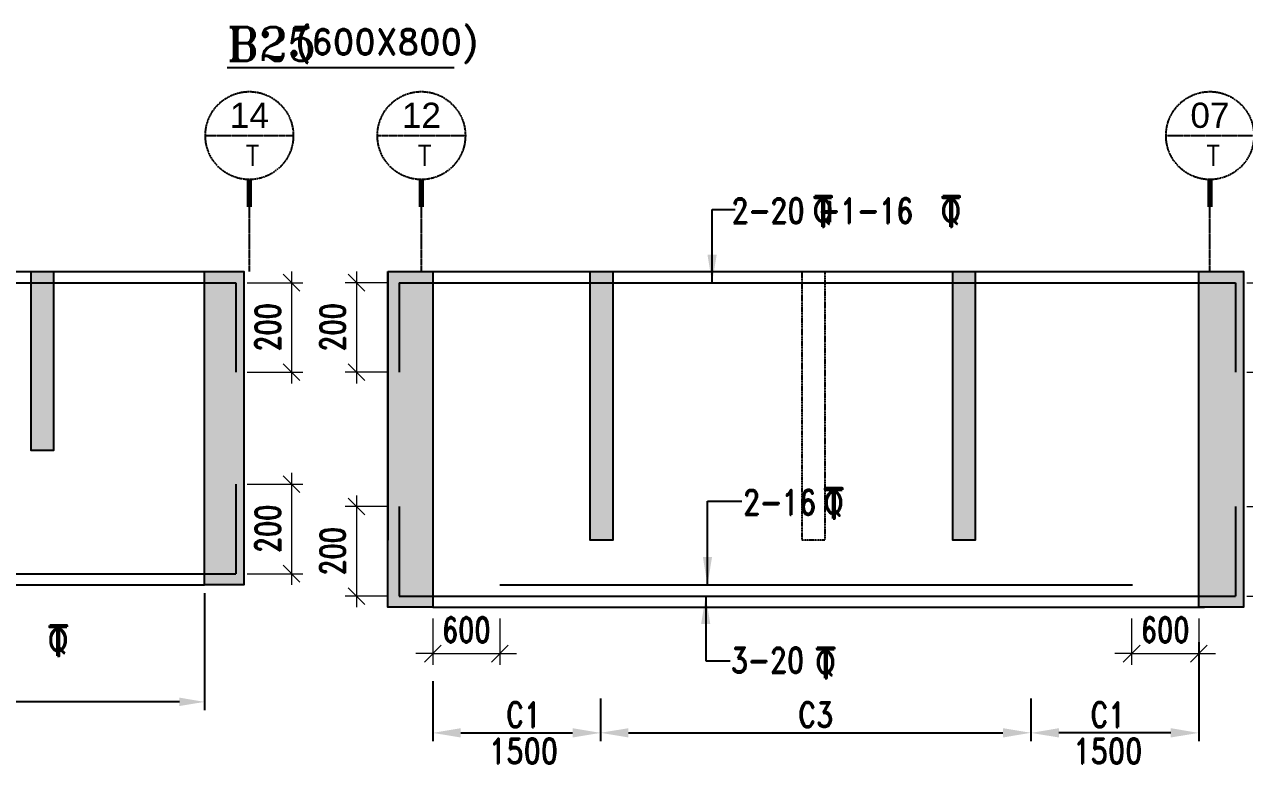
# Model space of a CAD drawing. Header units: millimetres. Extents: x 2061841 to 105821645, y -77612 to 48520811.
# Drawn here: x 2562971 to 2573880, y 15171 to 21810 of the extents above; entities that cross this region are included whole.
import ezdxf
from ezdxf.enums import TextEntityAlignment as Align

# ---------------------------------------------------------------- set-up
doc = ezdxf.new("R2010")
doc.units = ezdxf.units.MM
doc.header["$LTSCALE"] = 10
doc.header["$MEASUREMENT"] = 0
for name, pattern in [('$0$HIDDEN', [0.375, 0.25, -0.125]), ('BASEMENT COLUMN SETTING OUT-PART 2_R4$0$CENTER', [2, 1.25, -0.25, 0.25, -0.25]), ('CENTER', [2, 1.25, -0.25, 0.25, -0.25])]:
    doc.linetypes.add(name, pattern=pattern)
for name, color, linetype in [('A-Grid-Tower', 8, 'CENTER'), ('BASEMENT COLUMN SETTING OUT-PART 2_R4$0$A-GRID-MAIN', 2, 'BASEMENT COLUMN SETTING OUT-PART 2_R4$0$CENTER'), ('BEAM', 4, 'Continuous'), ('BEAM HATCH', 252, 'Continuous'), ('BEAM STIRRUPS', 3, 'Continuous'), ('LEADER', 3, 'Continuous'), ('REIN', 1, 'Continuous'), ('SHEET', 7, 'Continuous'), ('VIN_BEAM', 4, 'Continuous')]:
    doc.layers.add(name, color=color, linetype=linetype)
doc.layers.add('TEXT', color=2, linetype='Continuous', lineweight=25)
doc.layers.add('VIN_SLAB DIMENSION', color=3, linetype='Continuous', lineweight=13)
doc.styles.add('200', font='romand.shx', dxfattribs={"width": 0.8, "height": 225})
doc.styles.add('BASEMENT COLUMN SETTING OUT-PART 2_R4$0$MAS-TXTL', font='arial.ttf', dxfattribs={"height": 200})
doc.styles.add('BASEMENT COLUMN SETTING OUT-PART 2_R4$0$MAS-TXTS', font='romans.shx', dxfattribs={"width": 0.8, "height": 180})
doc.styles.add('PK', font='romand.shx', dxfattribs={"width": 0.7, "height": 225})
doc.styles.add('PRP 100', font='romand.shx', dxfattribs={"width": 0.75})
doc.styles.add('RD', font='romand.shx', dxfattribs={"width": 0.9, "height": 225})
doc.styles.add('ROMAND', font='romand', dxfattribs={"height": 200})
doc.styles.add('RT', font='romant.shx', dxfattribs={"height": 250})
doc.dimstyles.new('dim', dxfattribs={"dimtxt": 225, "dimasz": 150, "dimexe": 100, "dimexo": 100, "dimgap": 100, "dimtad": 1, "dimdec": 0, "dimlfac": -1, "dimrnd": 5, "dimdsep": 46, "dimtxsty": 'PRP 100', "dimblk": 'OBLIQUE', "dimcen": 1.5, "dimdle": 100, "dimclrd": 3, "dimclre": 3, "dimclrt": 2, "dimadec": 0, "dimazin": 0, "dimtfac": 1, "dimtdec": 0, "dimtix": 1, "dimtmove": 0, "dimatfit": 3, "dimldrblk": 'OBLIQUE', "dimfxl": 200, "dimlwd": -1, "dimlwe": -1, "dimarcsym": 0})
doc.dimstyles.new('GR', dxfattribs={"dimtxt": 225, "dimasz": 100, "dimexe": 50, "dimexo": 50, "dimgap": 40, "dimtad": 1, "dimdec": 0, "dimzin": 0, "dimdsep": 46, "dimtxsty": 'RD', "dimblk1": 'OBLIQUE', "dimblk2": 'OBLIQUE', "dimsah": 1, "dimcen": 0, "dimdle": 100, "dimclrd": 3, "dimclre": 3, "dimclrt": 2, "dimadec": 0, "dimazin": 0, "dimtfac": 1, "dimtdec": 0, "dimtix": 1, "dimtmove": 0, "dimatfit": 3, "dimfxl": 1, "dimtolj": 1, "dimtzin": 0, "dimarcsym": 0})
doc.dimstyles.new('GR2', dxfattribs={"dimtxt": 225, "dimasz": 100, "dimexe": 75, "dimexo": 75, "dimgap": 50, "dimtad": 1, "dimdec": 0, "dimdsep": 46, "dimtxsty": '200', "dimblk1": 'OBLIQUE', "dimblk2": 'OBLIQUE', "dimsah": 1, "dimcen": 50, "dimdle": 75, "dimclrd": 3, "dimclre": 3, "dimclrt": 2, "dimadec": 0, "dimazin": 0, "dimtfac": 1, "dimtdec": 0, "dimtix": 1, "dimtmove": 0, "dimatfit": 3, "dimldrblk": 'OBLIQUE', "dimfxl": 1, "dimtolj": 1, "dimtzin": 0, "dimarcsym": 0})

# ---------------------------------------------------------------- blocks, each defined once
blk = doc.blocks.new('*D2453')
at = {"layer": 'BEAM STIRRUPS', "color": 3, "lineweight": -2, "ltscale": 0.25, "transparency": 16777216}
for p, q in [((2564582, 16728), (2564582, 15683)), ((2558882, 16555), (2558882, 15683)), ((2564357, 15758), (2559107, 15758))]:
    blk.add_line(p, q, dxfattribs=at)
at = {"layer": 'BEAM STIRRUPS', "color": 3, "linetype": 'Continuous', "ltscale": 0.25, "transparency": 16777216}
for points in [[(2559107, 15796), (2559107, 15721), (2558882, 15758)], [(2564357, 15796), (2564357, 15721), (2564582, 15758)]]:
    blk.add_solid(points, dxfattribs=at)
at = {"layer": 'Defpoints', "color": 0, "linetype": 'Continuous', "ltscale": 0.25, "transparency": 16777216}
for p in [(2564582, 16803, 46), (2558882, 16630, 2), (2558882, 15758)]:
    blk.add_point(p, dxfattribs=at)
at = {"layer": 'BEAM STIRRUPS', "color": 2, "linetype": 'Continuous', "ltscale": 0.25, "transparency": 16777216, "insert": (2561732, 15921), "char_height": 225, "attachment_point": 5, "rotation": 360, "style": '200'}
blk.add_mtext('\\A1;B3', dxfattribs=at)
blk = doc.blocks.new('_Oblique')
at = {"color": 0, "linetype": 'ByBlock', "lineweight": -2}
blk.add_line((-0.5, -0.5), (0.5, 0.5), dxfattribs=at)
blk = doc.blocks.new('A$C33BE299A')
at = {"layer": 'SHEET', "color": 4, "style": 'ROMAND'}
for s, height, p in [('T', 170, (-16.2, 0)), ('Q', 125, (-14.4, 26.9))]:
    blk.add_text(s, height=height, dxfattribs=at).set_placement(p)
blk = doc.blocks.new('*D2357')
at = {"layer": 'Defpoints', "color": 0, "transparency": 16777216}
for p in [(2566622, 16603, 0), (2567222, 16603, 0), (2567222, 16189)]:
    blk.add_point(p, dxfattribs=at)
at = {"layer": 'VIN_SLAB DIMENSION', "color": 3, "transparency": 16777216}
for p, q in [((2566622, 16503), (2566622, 16089)), ((2567222, 16503), (2567222, 16089)), ((2566622, 16189), (2566472, 16189)), ((2566622, 16189), (2567222, 16189)), ((2567222, 16189), (2567372, 16189))]:
    blk.add_line(p, q, dxfattribs=at)
at = {"layer": 'VIN_SLAB DIMENSION', "color": 3, "transparency": 16777216, "xscale": 150, "yscale": 150, "zscale": 150}
blk.add_blockref('_Oblique', (2566622, 16189), dxfattribs=at)
at = {"layer": 'VIN_SLAB DIMENSION', "color": 3, "transparency": 16777216, "xscale": 150, "yscale": 150, "zscale": 150, "rotation": 180}
blk.add_blockref('_Oblique', (2567222, 16189), dxfattribs=at)
at = {"layer": 'VIN_SLAB DIMENSION', "color": 2, "transparency": 16777216, "insert": (2566922, 16401), "char_height": 225, "attachment_point": 5, "style": 'PRP 100'}
blk.add_mtext('600', dxfattribs=at)
blk = doc.blocks.new('OBLIQUE')
blk = doc.blocks.new('*D2358')
at = {"layer": 'Defpoints', "color": 0, "transparency": 16777216}
for p in [(2572870, 16603, 0), (2573470, 16603, 0), (2573470, 16189)]:
    blk.add_point(p, dxfattribs=at)
at = {"layer": 'VIN_SLAB DIMENSION', "color": 3, "transparency": 16777216}
for p, q in [((2572870, 16503), (2572870, 16089)), ((2573470, 16503), (2573470, 16089)), ((2572870, 16189), (2572720, 16189)), ((2572870, 16189), (2573470, 16189)), ((2573470, 16189), (2573620, 16189))]:
    blk.add_line(p, q, dxfattribs=at)
at = {"layer": 'VIN_SLAB DIMENSION', "color": 3, "transparency": 16777216, "xscale": 150, "yscale": 150, "zscale": 150}
blk.add_blockref('_Oblique', (2572870, 16189), dxfattribs=at)
at = {"layer": 'VIN_SLAB DIMENSION', "color": 3, "transparency": 16777216, "xscale": 150, "yscale": 150, "zscale": 150, "rotation": 180}
blk.add_blockref('_Oblique', (2573470, 16189), dxfattribs=at)
at = {"layer": 'VIN_SLAB DIMENSION', "color": 2, "transparency": 16777216, "insert": (2573170, 16401), "char_height": 225, "attachment_point": 5, "style": 'PRP 100'}
blk.add_mtext('600', dxfattribs=at)
blk = doc.blocks.new('*D2308')
at = {"layer": 'BEAM', "color": 3, "lineweight": -2, "transparency": 16777216}
for p, q in [((2566622, 15943), (2566622, 15406)), ((2568122, 15788), (2568122, 15406)), ((2566872, 15481), (2567872, 15481))]:
    blk.add_line(p, q, dxfattribs=at)
at = {"layer": 'BEAM', "color": 3, "transparency": 16777216}
for points in [[(2566872, 15523), (2566872, 15440), (2566622, 15481)], [(2567872, 15523), (2567872, 15440), (2568122, 15481)]]:
    blk.add_solid(points, dxfattribs=at)
at = {"layer": 'Defpoints', "color": 0, "transparency": 16777216}
for p in [(2566622, 16018, 0), (2568122, 15863, 0), (2568122, 15481)]:
    blk.add_point(p, dxfattribs=at)
at = {"layer": 'BEAM', "color": 2, "transparency": 16777216, "char_height": 225, "attachment_point": 5, "style": '200'}
for s, insert in [('\\A1;C1', (2567434, 15644)), ('\\A1;1500', (2567434, 15319))]:
    blk.add_mtext(s, dxfattribs=dict(at, insert=insert))
blk = doc.blocks.new('*D2309')
at = {"layer": 'BEAM', "color": 3, "lineweight": -2, "transparency": 16777216}
for p, q in [((2573470, 16292), (2573470, 15406)), ((2571970, 15788), (2571970, 15406)), ((2573220, 15481), (2572220, 15481))]:
    blk.add_line(p, q, dxfattribs=at)
at = {"layer": 'BEAM', "color": 3, "transparency": 16777216}
for points in [[(2572220, 15523), (2572220, 15440), (2571970, 15481)], [(2573220, 15523), (2573220, 15440), (2573470, 15481)]]:
    blk.add_solid(points, dxfattribs=at)
at = {"layer": 'Defpoints', "color": 0, "transparency": 16777216}
for p in [(2573470, 16367, 0), (2571970, 15863, 0), (2571970, 15481)]:
    blk.add_point(p, dxfattribs=at)
at = {"layer": 'BEAM', "color": 2, "transparency": 16777216, "char_height": 225, "attachment_point": 5, "style": '200'}
for s, insert in [('\\A1;C1', (2572658, 15644)), ('\\A1;1500', (2572658, 15319))]:
    blk.add_mtext(s, dxfattribs=dict(at, insert=insert))
blk = doc.blocks.new('*D2310')
at = {"layer": 'BEAM', "color": 3, "lineweight": -2, "transparency": 16777216}
for p, q in [((2568122, 15713), (2568122, 15407)), ((2571970, 15788), (2571970, 15407)), ((2568372, 15482), (2571720, 15482))]:
    blk.add_line(p, q, dxfattribs=at)
at = {"layer": 'BEAM', "color": 3, "transparency": 16777216}
for points in [[(2568372, 15523), (2568372, 15440), (2568122, 15482)], [(2571720, 15523), (2571720, 15440), (2571970, 15482)]]:
    blk.add_solid(points, dxfattribs=at)
at = {"layer": 'Defpoints', "color": 0, "transparency": 16777216}
for p in [(2571970, 15863, 14), (2568122, 15788), (2571970, 15482)]:
    blk.add_point(p, dxfattribs=at)
at = {"layer": 'BEAM', "color": 2, "transparency": 16777216, "insert": (2570046, 15644), "char_height": 225, "attachment_point": 5, "style": '200'}
blk.add_mtext('\\A1;C3', dxfattribs=at)
blk = doc.blocks.new('BASEMENT COLUMN SETTING OUT-PART 2_R4$0$GRID TARGET1')
blk.add_wipeout([(393, -655), (392, -641), (392, -628), (390, -614), (389, -600), (387, -587), (384, -573), (381, -560), (377, -547), (373, -534), (369, -521), (364, -508), (359, -495), (353, -483), (347, -471), (340, -459), (333, -447), (325, -435), (318, -424), (309, -413), (301, -403), (292, -392), (282, -382), (273, -373), (263, -363), (252, -354), (242, -346), (231, -337), (220, -330), (208, -322), (196, -315), (184, -308), (172, -302), (160, -296), (147, -291), (134, -286), (121, -282), (108, -278), (95, -274), (82, -271), (68, -268), (55, -266), (41, -265), (27, -263), (14, -263), (0, -262), (-14, -263), (-27, -263), (-41, -265), (-55, -266), (-68, -268), (-82, -271), (-95, -274), (-108, -278), (-121, -282), (-134, -286), (-147, -291), (-160, -296), (-172, -302), (-184, -308), (-196, -315), (-208, -322), (-220, -330), (-231, -337), (-242, -346), (-252, -354), (-263, -363), (-273, -373), (-282, -382), (-292, -392), (-301, -403), (-309, -413), (-318, -424), (-325, -435), (-333, -447), (-340, -459), (-347, -471), (-353, -483), (-359, -495), (-364, -508), (-369, -521), (-373, -534), (-377, -547), (-381, -560), (-384, -573), (-387, -587), (-389, -600), (-390, -614), (-392, -628), (-392, -641), (-393, -655), (-392, -669), (-392, -682), (-390, -696), (-389, -710), (-387, -723), (-384, -737), (-381, -750), (-377, -763), (-373, -776), (-369, -789), (-364, -802), (-359, -815), (-353, -827), (-347, -839), (-340, -851), (-333, -863), (-325, -875), (-318, -886), (-309, -897), (-301, -907), (-292, -918), (-282, -928), (-273, -937), (-263, -947), (-252, -956), (-242, -964), (-231, -973), (-220, -981), (-208, -988), (-196, -995), (-184, -1002), (-172, -1008), (-160, -1014), (-147, -1019), (-134, -1024), (-121, -1028), (-108, -1032), (-95, -1036), (-82, -1039), (-68, -1042), (-55, -1044), (-41, -1046), (-27, -1047), (-14, -1047), (0, -1048), (14, -1047), (27, -1047), (41, -1046), (55, -1044), (68, -1042), (82, -1039), (95, -1036), (108, -1032), (121, -1028), (134, -1024), (147, -1019), (160, -1014), (172, -1008), (184, -1002), (196, -995), (208, -988), (220, -981), (231, -973), (242, -964), (252, -956), (263, -947), (273, -937), (282, -928), (292, -918), (301, -907), (309, -897), (318, -886), (325, -875), (333, -863), (340, -851), (347, -839), (353, -827), (359, -815), (364, -802), (369, -789), (373, -776), (377, -763), (381, -750), (384, -737), (387, -723), (389, -710), (390, -696), (392, -682), (392, -669)])
blk.add_line((-393, -655), (393, -655))
at = {"const_width": 48.8}
blk.add_lwpolyline([(0, -1048), (0, -1292)], dxfattribs=at)
blk.add_circle((0, -655), 393)
for tag, height, style, p in [('AS', 225, 'BASEMENT COLUMN SETTING OUT-PART 2_R4$0$MAS-TXTL', (0, -586)), ('REF', 180, 'BASEMENT COLUMN SETTING OUT-PART 2_R4$0$MAS-TXTS', (29, -925))]:
    blk.add_attdef(tag, text='', height=height, dxfattribs=dict(style=style)).set_placement(p, align=Align.CENTER)
blk = doc.blocks.new('*D1325')
at = {"layer": 'Defpoints', "color": 0, "transparency": 16777216}
for p in [(2564862, 19503, 52), (2564862, 18703, 51), (2565360, 18703)]:
    blk.add_point(p, dxfattribs=at)
at = {"layer": 'VIN_SLAB DIMENSION', "color": 3, "transparency": 16777216}
for p, q in [((2565360, 19603), (2565360, 18603)), ((2564962, 19503), (2565460, 19503)), ((2564962, 18703), (2565460, 18703))]:
    blk.add_line(p, q, dxfattribs=at)
at = {"layer": 'VIN_SLAB DIMENSION', "color": 3, "transparency": 16777216, "xscale": 150, "yscale": 150, "zscale": 150}
for p, rotation in [((2565360, 19503), 90), ((2565360, 18703), 270)]:
    blk.add_blockref('_Oblique', p, dxfattribs=dict(at, rotation=rotation))
at = {"layer": 'VIN_SLAB DIMENSION', "color": 2, "transparency": 16777216, "insert": (2565147, 19103), "char_height": 225, "attachment_point": 5, "rotation": 90, "style": 'PRP 100'}
blk.add_mtext('200', dxfattribs=at)
blk = doc.blocks.new('*D1326')
at = {"layer": 'Defpoints', "color": 0, "transparency": 16777216}
for p in [(2564862, 17703, 52), (2564862, 16903, 51), (2565360, 16903)]:
    blk.add_point(p, dxfattribs=at)
at = {"layer": 'VIN_SLAB DIMENSION', "color": 3, "transparency": 16777216}
for p, q in [((2565360, 17803), (2565360, 16803)), ((2564962, 17703), (2565460, 17703)), ((2564962, 16903), (2565460, 16903))]:
    blk.add_line(p, q, dxfattribs=at)
at = {"layer": 'VIN_SLAB DIMENSION', "color": 3, "transparency": 16777216, "xscale": 150, "yscale": 150, "zscale": 150}
for p, rotation in [((2565360, 17703), 90), ((2565360, 16903), 270)]:
    blk.add_blockref('_Oblique', p, dxfattribs=dict(at, rotation=rotation))
at = {"layer": 'VIN_SLAB DIMENSION', "color": 2, "transparency": 16777216, "insert": (2565147, 17303), "char_height": 225, "attachment_point": 5, "rotation": 90, "style": 'PRP 100'}
blk.add_mtext('200', dxfattribs=at)
blk = doc.blocks.new('*D1327')
at = {"layer": 'Defpoints', "color": 0, "transparency": 16777216}
for p in [(2566322, 19503, 52), (2565940, 18703), (2566322, 18703, 51)]:
    blk.add_point(p, dxfattribs=at)
at = {"layer": 'VIN_SLAB DIMENSION', "color": 3, "transparency": 16777216}
for p, q in [((2565940, 19603), (2565940, 18603)), ((2566222, 19503), (2565840, 19503)), ((2566222, 18703), (2565840, 18703))]:
    blk.add_line(p, q, dxfattribs=at)
at = {"layer": 'VIN_SLAB DIMENSION', "color": 3, "transparency": 16777216, "xscale": 150, "yscale": 150, "zscale": 150}
for p, rotation in [((2565940, 19503), 90), ((2565940, 18703), 270)]:
    blk.add_blockref('_Oblique', p, dxfattribs=dict(at, rotation=rotation))
at = {"layer": 'VIN_SLAB DIMENSION', "color": 2, "transparency": 16777216, "insert": (2565727, 19103), "char_height": 225, "attachment_point": 5, "rotation": 90, "style": 'PRP 100'}
blk.add_mtext('200', dxfattribs=at)
blk = doc.blocks.new('*D1328')
at = {"layer": 'Defpoints', "color": 0, "transparency": 16777216}
for p in [(2566322, 17503, 52), (2565940, 16703), (2566322, 16703, 51)]:
    blk.add_point(p, dxfattribs=at)
at = {"layer": 'VIN_SLAB DIMENSION', "color": 3, "transparency": 16777216}
for p, q in [((2565940, 17603), (2565940, 16603)), ((2566222, 17503), (2565840, 17503)), ((2566222, 16703), (2565840, 16703))]:
    blk.add_line(p, q, dxfattribs=at)
at = {"layer": 'VIN_SLAB DIMENSION', "color": 3, "transparency": 16777216, "xscale": 150, "yscale": 150, "zscale": 150}
for p, rotation in [((2565940, 17503), 90), ((2565940, 16703), 270)]:
    blk.add_blockref('_Oblique', p, dxfattribs=dict(at, rotation=rotation))
at = {"layer": 'VIN_SLAB DIMENSION', "color": 2, "transparency": 16777216, "insert": (2565727, 17103), "char_height": 225, "attachment_point": 5, "rotation": 90, "style": 'PRP 100'}
blk.add_mtext('200', dxfattribs=at)
blk = doc.blocks.new('*D1329')
at = {"layer": 'Defpoints', "color": 0, "transparency": 16777216}
for p in [(2573800, 19503, 52), (2573800, 18703, 51), (2574317, 18703)]:
    blk.add_point(p, dxfattribs=at)
at = {"layer": 'VIN_SLAB DIMENSION', "color": 3, "transparency": 16777216}
for p, q in [((2574317, 19603), (2574317, 18603)), ((2573900, 19503), (2574417, 19503)), ((2573900, 18703), (2574417, 18703))]:
    blk.add_line(p, q, dxfattribs=at)
at = {"layer": 'VIN_SLAB DIMENSION', "color": 3, "transparency": 16777216, "xscale": 150, "yscale": 150, "zscale": 150}
for p, rotation in [((2574317, 19503), 90), ((2574317, 18703), 270)]:
    blk.add_blockref('_Oblique', p, dxfattribs=dict(at, rotation=rotation))
at = {"layer": 'VIN_SLAB DIMENSION', "color": 2, "transparency": 16777216, "insert": (2574105, 19103), "char_height": 225, "attachment_point": 5, "rotation": 90, "style": 'PRP 100'}
blk.add_mtext('200', dxfattribs=at)
blk = doc.blocks.new('*D1330')
at = {"layer": 'Defpoints', "color": 0, "transparency": 16777216}
for p in [(2573800, 17503, 52), (2573800, 16703, 51), (2574317, 16703)]:
    blk.add_point(p, dxfattribs=at)
at = {"layer": 'VIN_SLAB DIMENSION', "color": 3, "transparency": 16777216}
for p, q in [((2574317, 17603), (2574317, 16603)), ((2573900, 17503), (2574417, 17503)), ((2573900, 16703), (2574417, 16703))]:
    blk.add_line(p, q, dxfattribs=at)
at = {"layer": 'VIN_SLAB DIMENSION', "color": 3, "transparency": 16777216, "xscale": 150, "yscale": 150, "zscale": 150}
for p, rotation in [((2574317, 17503), 90), ((2574317, 16703), 270)]:
    blk.add_blockref('_Oblique', p, dxfattribs=dict(at, rotation=rotation))
at = {"layer": 'VIN_SLAB DIMENSION', "color": 2, "transparency": 16777216, "insert": (2574105, 17103), "char_height": 225, "attachment_point": 5, "rotation": 90, "style": 'PRP 100'}
blk.add_mtext('200', dxfattribs=at)

msp = doc.modelspace()

# ---------------------------------------------------------------- hatches: boundary and pattern name
at = {"layer": 'BEAM HATCH'}
for points in [[(2563032.5, 19603.1), (2563232.5, 19603.1), (2563232.5, 18003.1), (2563032.5, 18003.1)], [(2564582.5, 19603.1), (2564932.5, 19603.1), (2564932.5, 16803.1), (2564582.5, 16803.1)], [(2566221.6, 19603.1), (2566621.6, 19603.1), (2566621.6, 16603.1), (2566221.6, 16603.1)], [(2568030.5, 19603.1), (2568230.5, 19603.1), (2568230.5, 17203.1), (2568030.5, 17203.1)], [(2571270.5, 19603.1), (2571470.5, 19603.1), (2571470.5, 17203.1), (2571270.5, 17203.1)], [(2573470.5, 19603.1), (2573870.5, 19603.1), (2573870.5, 16603.1), (2573470.5, 16603.1)]]:
    msp.add_hatch(color=252, dxfattribs=at).paths.add_polyline_path(points)

# ---------------------------------------------------------------- linework, layer by layer
at = {"layer": 'A-Grid-Tower', "color": 6}
for p, q in [((2564982.5, 19603.1, 103.1), (2564982.5, 20180.4, 103.1)), ((2566520.4, 19603.1, 103.1), (2566520.4, 20180.4, 103.1)), ((2573570.4, 19603.1, 103.1), (2573570.4, 20180.4, 103.1))]:
    msp.add_line(p, q, dxfattribs=at)
at = {"layer": 'BEAM'}
for p, q in [((2558282.5, 19603.1, 103.1), (2564932.5, 19603.1, 103.1)), ((2564932.5, 19603.1, 103.1), (2564932.5, 17203.1, 103.1)), ((2566221.6, 19603.1, 103.1), (2566221.6, 17203.1, 103.1)), ((2566221.6, 19603.1, 103.1), (2573870.5, 19603.1, 103.1)), ((2573870.5, 19603.1, 103.1), (2573870.5, 17203.1, 103.1)), ((2564932.5, 19503.1, 103.1), (2564932.5, 17303.1, 103.1)), ((2573870.5, 19503.1, 103.1), (2573870.5, 17303.1, 103.1)), ((2558882.5, 16803.1, 103.1), (2564582.5, 16803.1, 103.1)), ((2566621.6, 16603.1, 103.1), (2573520.5, 16603.1, 103.1))]:
    msp.add_line(p, q, dxfattribs=at)
at = {"layer": 'BEAM', "elevation": 103.1}
for points in [[(2563032.5, 19603.1), (2563232.5, 19603.1), (2563232.5, 18003.1), (2563032.5, 18003.1)], [(2564582.5, 19603.1), (2564932.5, 19603.1), (2564932.5, 16803.1), (2564582.5, 16803.1)], [(2566221.6, 19603.1), (2566621.6, 19603.1), (2566621.6, 16603.1), (2566221.6, 16603.1)], [(2568030.5, 19603.1), (2568230.5, 19603.1), (2568230.5, 17203.1), (2568030.5, 17203.1)], [(2571270.5, 19603.1), (2571470.5, 19603.1), (2571470.5, 17203.1), (2571270.5, 17203.1)], [(2573470.5, 19603.1), (2573870.5, 19603.1), (2573870.5, 16603.1), (2573470.5, 16603.1)]]:
    msp.add_lwpolyline(points, close=True, dxfattribs=at)
at = {"layer": 'REIN'}
for p, q in [((2558382.5, 19503.1, 103.1), (2564861.7, 19503.1, 103.1)), ((2564861.7, 19503.1, 103.1), (2564861.7, 18703.1, 103.1)), ((2566321.6, 19503.1, 103.1), (2573799.7, 19503.1, 103.1)), ((2566321.6, 19503.1, 103.1), (2566321.6, 18703.1, 103.1)), ((2573799.7, 19503.1, 103.1), (2573799.7, 18703.1, 103.1)), ((2564861.7, 17703.1, 103.1), (2564861.7, 16903.1, 103.1)), ((2566321.6, 17503.1, 103.1), (2566321.6, 16703.1, 103.1)), ((2573799.7, 17503.1, 103.1), (2573799.7, 16703.1, 103.1)), ((2558382.5, 16903.1, 103.1), (2564861.7, 16903.1, 103.1)), ((2567222.1, 16803.1, 103.1), (2572876.9, 16803.1, 103.1)), ((2566321.6, 16703.1, 103.1), (2573799.7, 16703.1, 103.1))]:
    msp.add_line(p, q, dxfattribs=at)
at = {"layer": 'VIN_BEAM', "linetype": '$0$HIDDEN', "elevation": 103.1}
msp.add_lwpolyline([(2569926, 19603.1), (2570126, 19603.1), (2570126, 17203.1), (2569926, 17203.1)], close=True, dxfattribs=at)

# ---------------------------------------------------------------- block references
at = {"layer": 'TEXT', "color": 2, "xscale": 1.600000001490116, "yscale": 1.600000001490116, "zscale": 1.600000001490116}
for p in [(2570039.2, 20003.2, 243761.1), (2571183.4, 20003.2, 243761.1), (2563200.6, 16168.5, 243761.1), (2570061.8, 15968.5, 243761.1)]:
    msp.add_blockref('A$C33BE299A', p, dxfattribs=at)
at = {"layer": 'TEXT', "color": 1, "xscale": 1.600000001490116, "yscale": 1.600000001490116, "zscale": 1.600000001490116}
msp.add_blockref('A$C33BE299A', (2570134.1, 17394.9, 243761.4), dxfattribs=at)

# ---------------------------------------------------------------- texts
at = {"layer": 'TEXT', "color": 1, "style": 'RT'}
msp.add_text('%%UB25      ', height=300, dxfattribs=at).set_placement((2565798.9, 21636.5, 0), align=Align.MIDDLE_CENTER)
at = {"layer": 'TEXT', "color": 2, "style": 'RD'}
msp.add_text('(600X800)', height=225, dxfattribs=at).set_placement((2565400.2, 21542.5, 0))
at = {"layer": 'TEXT', "color": 2, "style": 'PK', "width": 0.8}
for s, p in [('2-20 +1-16', (2569291.7, 20033.4, 102.9)), ('2-16', (2569395.3, 17428.3, 103))]:
    msp.add_text(s, height=225, dxfattribs=at).set_placement(p)
msp.add_text('3-20', height=225, rotation=0, dxfattribs=at).set_placement((2569287.2, 16017.5, 103.1))

# ---------------------------------------------------------------- dimensions: what is measured, and where the dimension line sits
at = {"layer": 'BEAM'}
dim = msp.add_linear_dim(base=(2571970.5, 15481.3, 103.1), p1=(2573470.5, 16367, 103.1), p2=(2571970.5, 15862.7, 103.1), angle=180, text='C1\\X1500', dimstyle='GR2', override={"dimasz": 250, "dimtxsty": '200', "dimldrblk": 'OBLIQUE'}, dxfattribs=at)
dim.commit()
dim.dimension.update_dxf_attribs({"geometry": '*D2309', "text_midpoint": (2572657.7, 15481.3, 103.1), "dimtype": 160})
dim = msp.add_linear_dim(base=(2568121.6, 15481.3, 103.2), p1=(2566621.6, 16017.8, 103.2), p2=(2568121.6, 15862.7, 103.2), text='C1\\X1500', dimstyle='GR2', override={"dimasz": 250, "dimtxsty": '200', "dimldrblk": 'OBLIQUE'}, dxfattribs=at)
dim.commit()
dim.dimension.update_dxf_attribs({"geometry": '*D2308', "text_midpoint": (2567434.3, 15481.3, 103.2), "dimtype": 160})
dim = msp.add_linear_dim(base=(2571970.5, 15481.7, 103.2), p1=(2568121.6, 15787.7, 103.2), p2=(2571970.5, 15862.7, 117.2), text='C3', dimstyle='GR2', override={"dimasz": 250, "dimtxsty": '200', "dimldrblk": 'OBLIQUE'}, dxfattribs=at)
dim.commit()
dim.dimension.update_dxf_attribs({"geometry": '*D2310', "text_midpoint": (2570046, 15644.2, 103.2)})
at = {"layer": 'BEAM STIRRUPS', "linetype": 'Continuous', "ltscale": 0.25}
dim = msp.add_linear_dim(base=(2558882.5, 15758.4, 103.1), p1=(2564582.5, 16803.1, 149.6), p2=(2558882.5, 16630, 104.8), angle=179.99996, text='B3', dimstyle='GR2', override={"dimasz": 225, "dimtxsty": '200', "dimfxl": 3, "dimarcsym": 2}, dxfattribs=at)
dim.commit()
dim.dimension.update_dxf_attribs({"geometry": '*D2453', "text_midpoint": (2561732.5, 15758.4, 103.1), "dimtype": 160})
at = {"layer": 'VIN_SLAB DIMENSION'}
for base, p1, p2, picture, middle in [((2565359.5, 18703.1, 103.1), (2564861.7, 19503.1, 154.7), (2564861.7, 18703.1, 154.3), '*D1325', (2565147, 19103.1, 103.1)), ((2565939.7, 18703.1, 103.1), (2566321.6, 19503.1, 154.7), (2566321.6, 18703.1, 154.3), '*D1327', (2565727.2, 19103.1, 103.1)), ((2574317.2, 18703.1, 103.1), (2573799.7, 19503.1, 154.7), (2573799.7, 18703.1, 154.3), '*D1329', (2574104.7, 19103.1, 103.1)), ((2565359.5, 16903.1, 103.1), (2564861.7, 17703.1, 154.7), (2564861.7, 16903.1, 154.3), '*D1326', (2565147, 17303.1, 103.1)), ((2565939.7, 16703.1, 103.1), (2566321.6, 17503.1, 154.7), (2566321.6, 16703.1, 154.3), '*D1328', (2565727.2, 17103.1, 103.1)), ((2574317.2, 16703.1, 103.1), (2573799.7, 17503.1, 154.7), (2573799.7, 16703.1, 154.3), '*D1330', (2574104.7, 17103.1, 103.1))]:
    dim = msp.add_linear_dim(base=base, p1=p1, p2=p2, angle=90, text='200', dimstyle='dim', dxfattribs=at)
    dim.commit()
    dim.dimension.update_dxf_attribs({"geometry": picture, "text_midpoint": middle})
for base, p1, p2, picture, middle in [((2567221.6, 16188.6, 103.1), (2566621.6, 16603.1, 103.1), (2567221.6, 16603.1, 103.1), '*D2357', (2566921.6, 16401.1, 103.1)), ((2573470.5, 16188.6, 103.1), (2572870.5, 16603.1, 103.1), (2573470.5, 16603.1, 103.1), '*D2358', (2573170.5, 16401.1, 103.1))]:
    dim = msp.add_linear_dim(base=base, p1=p1, p2=p2, dimstyle='dim', override={"dimtxsty": 'PRP 100', "dimldrblk": 'OBLIQUE'}, dxfattribs=at)
    dim.commit()
    dim.dimension.update_dxf_attribs({"geometry": picture, "text_midpoint": middle})

# ---------------------------------------------------------------- leaders
at = {"layer": 'LEADER', "color": 3}
for points in [[(2569119.3, 19502.7, 103.1), (2569119.3, 20156, 103.1), (2569324.9, 20156, 103.1)], [(2569078, 16802.7, 103.1), (2569078, 17550.9, 103.1), (2569385.4, 17550.9, 103.1)], [(2569062.3, 16703.1, 103.1), (2569062.3, 16125.9, 103.1), (2569280.3, 16125.9, 103.1)]]:
    msp.add_leader(points, dimstyle='GR', override={"dimasz": 250}, dxfattribs=at)

# ---------------------------------------------------------------- next in the draw order: block references
at = {"layer": 'BASEMENT COLUMN SETTING OUT-PART 2_R4$0$A-GRID-MAIN', "color": 240, "true_color": 0xed1f24}
for p, values in [((2564982.5, 21472.2, 103.1), {'REF': 'T', 'AS': '14'}), ((2566520.4, 21472.2, 103.1), {'REF': 'T', 'AS': '12'}), ((2573570.4, 21472.2, 103.1), {'REF': 'T', 'AS': '07'})]:
    msp.add_blockref('BASEMENT COLUMN SETTING OUT-PART 2_R4$0$GRID TARGET1', p, dxfattribs=at).add_auto_attribs(values)

doc.saveas('drawing.dxf')
